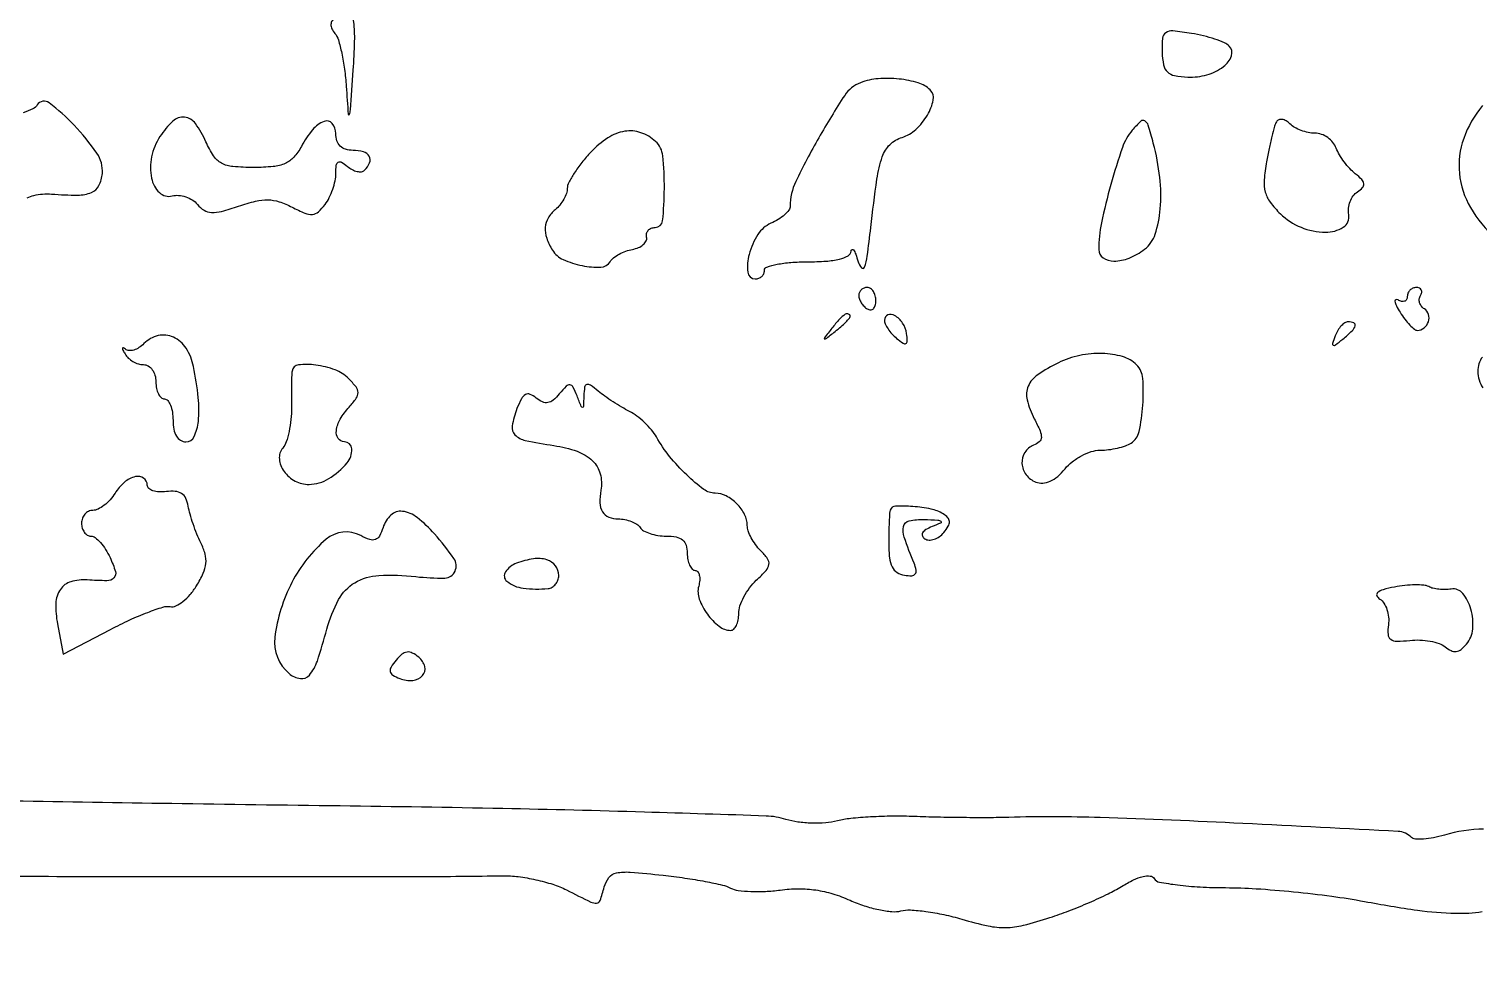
# Model space of a CAD drawing. Extents: x 0 to 5034, y 0 to 2560.
# Drawn here: x 908.2 to 1077.3, y 2308.5 to 2416.2 of the extents above; entities that cross this region are included whole.
import ezdxf

# ---------------------------------------------------------------- set-up
doc = ezdxf.new("R2010")
doc.units = 0

msp = doc.modelspace()

# ---------------------------------------------------------------- linework, layer by layer
for points in [[(1336.676578, 2318.858857, -0.00002), (1264.40431, 2319.816549, -0.099619)], [(907.966493, 2396.442059, -0.048853), (908.772166, 2396.735093, -0.043766), (909.775551, 2396.900865, -0.038093), (910.841019, 2396.900981, 0.017782), (913.88573, 2396.777664, 0.098097), (915.48951, 2397.087184, 0.181362), (916.354028, 2397.884594, 0.096386), (916.754609, 2399.305689, 0.173897), (916.12491, 2401.655985, 0.0385), (913.452492, 2404.939938, 0.040429), (910.544934, 2407.541605, 0.438183), (909.16107, 2407.294284, -0.140553), (908.663665, 2406.8549, -0.025781), (907.519189, 2406.380822, -0.025906)], [(1077.775851, 2407.215204, 0.090196), (1075.577615, 2403.39112, 0.110619), (1075.07953, 2399.310709, 0.107438), (1076.371508, 2395.31772, 0.081177), (1079.309987, 2391.75, 0.009073)], [(1077.756276, 2377.889093, 0.164448), (1077.232167, 2376.217064, 0.132395), (1077.798756, 2374.286603, 0.068704)], [(1077.910361, 2322.815459, 0.066042), (1073.325273, 2322.110788, -0.02298), (1072.061455, 2321.803607, -0.030587), (1070.889869, 2321.648853, -0.03132), (1069.939291, 2321.641671, -0.184782), (1069.492663, 2321.841394, 0.185279), (1067.928969, 2322.538843, 0.000861), (1049.816527, 2323.471014, 0.004275), (1033.162998, 2324.156655, 0.015262), (1022.5, 2324.178775, -0.006243), (1020.156215, 2324.141361, -0.003168), (1017.20625, 2324.149795, -0.003146), (1014.161576, 2324.196946, -0.004693), (1011.5, 2324.279913, 0.012852), (1008.983636, 2324.317269, 0.011648), (1006.384512, 2324.228466, 0.011754), (1004.062106, 2324.040046, 0.036179), (1002.511103, 2323.762955, -0.043426), (1001.147807, 2323.539705, -0.026481), (999.515683, 2323.502864, -0.026432), (997.881628, 2323.639184, -0.041857), (996.511103, 2323.945297, 0.067489), (994.195224, 2324.339592, 0.000946), (979.990762, 2324.793952, 0.002623), (963.496926, 2325.203726, 0.001722), (944.5, 2325.510522, -0.000499), (924.859381, 2325.779629, -0.000597), (906.36875, 2326.073515, -0.000512), (890.785275, 2326.355775, -0.003961)], [(894.985726, 2317.329291, 0.000408), (925.953471, 2317.287272, 0.000265), (953.719013, 2317.287004, 0.003891), (963.5, 2317.368211, -0.036037), (965.27943, 2317.268533, -0.022886), (967.324819, 2316.909496, -0.022966), (969.310606, 2316.369624, -0.038936), (970.903638, 2315.716276, 0.003233), (973.75197, 2314.303038, 0.133716), (974.420731, 2314.175633, 0.299377), (974.83418, 2314.496097, 0.018471), (975.305052, 2316.058517, -0.104911), (975.858643, 2317.162423, -0.176858), (976.733047, 2317.694695, -0.069343), (978.349248, 2317.788947, -0.0071), (982.171683, 2317.426985, -0.008974), (984.70859, 2317.104186, -0.010556), (987.097915, 2316.704804, -0.00955), (989.095322, 2316.287764, -0.062547), (990.055262, 2315.937504, 0.086315), (990.928246, 2315.664975, 0.022573), (992.396015, 2315.53954, 0.022246), (994.106583, 2315.547016, 0.021123), (995.839797, 2315.705338, -0.032119), (997.97314, 2315.853022, -0.037769), (999.993547, 2315.710139, -0.037685), (1001.973281, 2315.264441, -0.031726), (1003.985067, 2314.506734, 0.027384), (1005.632659, 2313.869817, 0.027166), (1007.344354, 2313.414822, 0.028224), (1008.880331, 2313.184164, 0.087321), (1009.921876, 2313.269319, -0.078444), (1011.026223, 2313.379244, -0.019354), (1012.845131, 2313.203983, -0.01933), (1014.937599, 2312.837434, -0.018272), (1017.035649, 2312.304815, 0.017465), (1020.090459, 2311.524055, 0.058519), (1022.143487, 2311.321387, 0.057474), (1024.206923, 2311.598141, 0.016428), (1027.314305, 2312.495054, 0.013504), (1029.531909, 2313.281656, 0.010399), (1031.908131, 2314.254715, 0.01054), (1034.092267, 2315.257846, 0.024568), (1035.67082, 2316.12175, -0.023745), (1037.061258, 2316.885676, -0.055102), (1038.179693, 2317.287384, -0.086811), (1038.997843, 2317.337796, -0.230342), (1039.479837, 2317.032624, 0.212074), (1040.077182, 2316.624601, 0.013947), (1042.18979, 2316.297921, 0.018277), (1044.815959, 2316.063637, 0.012508), (1047.809017, 2315.981574, -0.015705), (1051.365278, 2315.861318, -0.008453), (1055.737649, 2315.501468, -0.008411), (1060.186146, 2314.983822, -0.013068), (1064, 2314.373043, 0.010964), (1070.197788, 2313.353721, 0.029782), (1074.631903, 2312.991398, 0.041634), (1077.735055, 2313.181657, 0.161622)]]:
    msp.add_lwpolyline(points, format="xyb")
for points in [[(944.324353, 2419.319098, -0.089457), (944.513911, 2418.818252, -0.094001), (944.511764, 2418.291762, -0.098385), (944.31979, 2417.821621, -0.108779), (943.967754, 2417.480071, 0.094163), (943.571673, 2417.117434, 0.15067), (943.418857, 2416.688956, 0.12697), (943.523901, 2416.193919, 0.057825), (943.887477, 2415.635582, -0.102094), (944.289906, 2414.879724, -0.018679), (944.681356, 2413.336421, -0.019391), (945.006788, 2411.466124, -0.016549), (945.20742, 2409.474609, 0.001552), (945.437442, 2406.213289, 0.782653), (945.563288, 2406.191799, 0.085096), (945.692342, 2406.714634, 0.000584), (946.021385, 2411.338295, 0.010537), (946.188259, 2414.754847, 0.03691), (946.086841, 2416.955426, 0.060738), (945.727889, 2418.414853, 0.133314), (945.058042, 2419.338295, 0.006517), (944.31394, 2419.921947, 0.17121), (944.075985, 2419.998951, 0.551901), (944.00942, 2419.886898, 0.016922)], [(1040.397615, 2413.443363, 0.040373), (1040.571999, 2411.967872, 0.151986), (1041.013313, 2411.160065, 0.146109), (1041.846682, 2410.727303, 0.036355), (1043.389445, 2410.547349, 0.080549), (1045.619987, 2410.810218, 0.091475), (1047.546373, 2411.765843, 0.144501), (1048.480794, 2413.018673, 0.292764), (1048.227979, 2414.172021, 0.095186), (1047.660895, 2414.55633, 0.021068), (1046.559088, 2414.975673, 0.021169), (1045.22342, 2415.3586, 0.019002), (1043.811308, 2415.643195, 0.014979), (1041.646766, 2415.928203, 0.169959), (1040.819687, 2415.729535, 0.232938), (1040.435476, 2415.089509, 0.029976)], [(1005.217004, 2409.89709, 0.159045), (1003.361899, 2408.413508, 0.015644), (1000.334935, 2403.470711, 0.017851), (997.65213, 2398.34886, 0.111971), (997.000789, 2395.487128, -0.163607), (996.846639, 2395.02982, -0.048756), (996.339294, 2394.481819, -0.043166), (995.611211, 2393.939514, -0.035133), (994.75, 2393.487128, 0.149428), (993.247099, 2392.195084, 0.072885), (992.20935, 2389.862035, 0.097995), (992.047915, 2387.787089, 0.380139), (992.933578, 2387, 0.09266), (993.340671, 2387.076096, 0.096216), (993.686738, 2387.29375, 0.099294), (993.918347, 2387.618453, 0.105805), (994, 2388, -0.322437), (994.280551, 2388.389817, -0.031449), (995.46875, 2388.70625, -0.03053), (997.083446, 2388.927795, -0.01883), (999, 2389, 0.016933), (1001.188157, 2389.074125, 0.043189), (1002.755381, 2389.317484, 0.066488), (1003.749801, 2389.706796, 0.251427), (1004.09968, 2390.25, -0.24439), (1004.216736, 2390.437139, -0.397811), (1004.386001, 2390.398438, -0.060606), (1004.643696, 2389.888245, -0.015173), (1004.934415, 2389, 0.10956), (1005.323497, 2388.294866, 0.568073), (1005.669918, 2388.359656, 0.054929), (1005.994975, 2389.671275, 0.005063), (1006.406694, 2393, -0.006333), (1007.121111, 2398.657976, -0.048893), (1007.744408, 2401.250123, -0.115207), (1008.635674, 2402.662017, -0.118291), (1010.052214, 2403.516572, 0.109608), (1011.663735, 2404.451453, 0.072654), (1013.01646, 2406.11837, 0.082963), (1013.69787, 2407.869378, 0.254498), (1013.342641, 2409.04754, 0.123142), (1011.947195, 2409.873587, 0.046349), (1009.704808, 2410.320685, 0.045552), (1007.268619, 2410.35268, 0.070421)], [(923.477424, 2403.605889, 0.093946), (922.496067, 2401.236673, 0.102352), (922.492675, 2398.746838, 0.150883), (923.410792, 2397.074742, 0.261992), (924.899538, 2396.68398, -0.084128), (925.654248, 2396.750503, -0.061308), (926.480837, 2396.580874, -0.060678), (927.250817, 2396.212651, -0.077854), (927.839033, 2395.693953, 0.083014), (928.628701, 2395.011877, 0.126959), (929.490106, 2394.750871, 0.076854), (930.675104, 2394.883868, 0.01649), (932.657847, 2395.493184, -0.023248), (934.640522, 2396.073283, -0.064456), (936.08186, 2396.231625, -0.075099), (937.38593, 2396.008803, -0.040626), (938.888671, 2395.372822, 0.021617), (940.392529, 2394.667884, 0.120175), (941.267015, 2394.530429, 0.163812), (941.96562, 2394.832434, 0.050129), (942.75, 2395.695198, 0.045598), (943.228779, 2396.482205, 0.030705), (943.632812, 2397.454009, 0.030953), (943.909637, 2398.451389, 0.05226), (944, 2399.313574, -0.028379), (944.053588, 2400.256949, -0.231549), (944.279545, 2400.610589, -0.278533), (944.662715, 2400.612067, -0.03834), (945.342009, 2400.131121, 0.050768), (945.904134, 2399.753708, 0.066538), (946.483088, 2399.537806, 0.082297), (946.989854, 2399.507446, 0.171918), (947.342009, 2399.675343, 0.096146), (947.934556, 2400.553292, 0.235607), (947.888502, 2401.310065, 0.195079), (947.221195, 2401.830022, 0.069261), (946, 2402, -0.072127), (945.131825, 2402.125893, -0.122985), (944.503986, 2402.496077, -0.124375), (944.128364, 2403.114507, -0.074726), (944, 2403.968615, 0.176248), (943.57454, 2405.138117, 0.318712), (942.633707, 2405.384277, 0.131813), (941.284213, 2404.414166, 0.04854), (939.971615, 2402.446963, -0.05943), (939.100211, 2401.200487, -0.107196), (938.096454, 2400.471118, -0.080778), (936.683361, 2400.104873, -0.023103), (934.414838, 2400, -0.021881), (931.991928, 2400.10608, -0.101889), (930.658805, 2400.504752, -0.125256), (929.733991, 2401.354082, -0.040519), (928.839706, 2403, 0.053122), (927.61632, 2405.122568, 0.210341), (926.344538, 2405.862867, 0.221018), (924.985563, 2405.408701, 0.058363)], [(973.75, 2401.80313, 0.020531), (972.697245, 2400.58539, 0.024206), (971.807812, 2399.348446, 0.024118), (971.16803, 2398.24839, 0.120211), (971, 2397.559592, -0.085372), (970.898866, 2396.971597, -0.043696), (970.587251, 2396.288532, -0.041735), (970.132532, 2395.622094, -0.049013), (969.594896, 2395.078757, 0.086344), (968.766199, 2394.106416, 0.116653), (968.424567, 2393.007047, 0.102347), (968.593572, 2391.762286, 0.055039), (969.268672, 2390.360779, 0.14724), (970.519069, 2389.265084, 0.05733), (972.729163, 2388.550694, 0.058583), (974.912598, 2388.373286, 0.250359), (976.005249, 2389.008494, -0.086084), (976.407697, 2389.462455, -0.041738), (977.054161, 2389.895582, -0.039759), (977.821798, 2390.245222, -0.045763), (978.600106, 2390.449321, 0.057728), (979.308285, 2390.65321, 0.080092), (979.868469, 2391.000911, 0.101889), (980.198174, 2391.432482, 0.168944), (980.25, 2391.882837, -0.112671), (980.251806, 2392.308583, -0.126042), (980.440625, 2392.671803, -0.118601), (980.792077, 2392.914592, -0.092391), (981.25, 2392.999898, 0.384487), (982.12183, 2393.786483, 0.024271), (982.324764, 2397.534138, 0.026947), (982.139498, 2401.365575, 0.182862), (981.305815, 2403.031791, 0.103921), (979.579317, 2404.062127, 0.123662), (977.693828, 2404.222542, 0.104895), (975.721143, 2403.456896, 0.059477)], [(1036.912197, 2404.344769, 0.093101), (1035.769837, 2402.345989, 0.014899), (1034.418128, 2398.033739, 0.017109), (1033.322651, 2393.552308, 0.051428), (1033, 2390.42371, 0.248893), (1033.509983, 2389.462672, 0.151701), (1034.770004, 2389.081245, 0.095526), (1036.549043, 2389.437495, 0.065162), (1038.345654, 2390.46199, 0.153165), (1039.585354, 2392.20422, 0.058028), (1040.181051, 2395.164945, 0.048987), (1040.124737, 2398.852012, 0.036711), (1039.371096, 2402.844769, 0.008746), (1038.77449, 2404.939717, 0.184064), (1038.383867, 2405.444086, 0.340747), (1037.896205, 2405.390693, 0.025014)], [(1053.744207, 2405.337132, 0.060919), (1053.518972, 2404.804855, 0.008076), (1053.201135, 2403.621824, 0.009261), (1052.871501, 2402.199848, 0.007653), (1052.571643, 2400.673332, 0.026311), (1052.30321, 2398.555046, 0.083656), (1052.435989, 2397.138822, 0.094902), (1053.012328, 2395.944618, 0.040027), (1054.190304, 2394.598528, 0.096873), (1056.601222, 2393.023277, 0.093562), (1059.458236, 2392.447033, 0.145299), (1061.532086, 2393.034712, 0.305744), (1062.173205, 2394.49919, -0.073216), (1062.147268, 2395.248076, -0.061987), (1062.332152, 2396.019034, -0.064113), (1062.690136, 2396.694679, -0.093331), (1063.173205, 2397.162524, 0.053563), (1063.785412, 2397.668101, 0.224844), (1063.936435, 2398.107363, 0.170318), (1063.705213, 2398.587765, 0.029351), (1062.938029, 2399.269003, -0.039967), (1062.291885, 2399.867742, -0.025945), (1061.641997, 2400.652457, -0.026075), (1061.083789, 2401.490365, -0.044171), (1060.719414, 2402.25, 0.083492), (1060.331431, 2402.918965, 0.066511), (1059.717689, 2403.485938, 0.066883), (1058.980572, 2403.869141, 0.086678), (1058.231385, 2404, -0.051032), (1057.450447, 2404.079914, -0.038173), (1056.618624, 2404.319345, -0.039017), (1055.862075, 2404.670506, -0.068315), (1055.312868, 2405.087132, 0.060255), (1054.861318, 2405.441239, 0.096959), (1054.403631, 2405.609012, 0.131938), (1054.014331, 2405.568253, 0.172203)], [(1005, 2385.059017, 0.089642), (1005.073302, 2384.653442, 0.053229), (1005.29375, 2384.2129, 0.051032), (1005.617485, 2383.806203, 0.06081), (1006, 2383.5, 0.139169), (1006.379648, 2383.392057, 0.191142), (1006.70625, 2383.521475, 0.138808), (1006.926733, 2383.889346, 0.066118), (1007, 2384.440983, 0.062283), (1006.925455, 2385.037096, 0.080552), (1006.70625, 2385.542039, 0.097988), (1006.381379, 2385.879982, 0.153634), (1006, 2386, 0.092995), (1005.618268, 2385.928382, 0.096318), (1005.29375, 2385.723586, 0.099231), (1005.076556, 2385.418051, 0.105429)], [(1069, 2384.940983, -0.120128), (1068.91466, 2384.590905, -0.187089), (1068.684564, 2384.388002, -0.152464), (1068.336856, 2384.37054, -0.075431), (1067.926175, 2384.545626, 0.222456), (1067.662327, 2384.576315, 0.36906), (1067.553883, 2384.396097, 0.078234), (1067.727132, 2383.876016, 0.020137), (1068.166722, 2383.104643, 0.022235), (1068.721276, 2382.298747, 0.029114), (1069.30075, 2381.618239, 0.029406), (1069.830897, 2381.125931, 0.174132), (1070.18153, 2381, 0.172502), (1070.960939, 2381.277147, 0.143759), (1071.461436, 2382.005667, 0.149495), (1071.478322, 2382.867137, 0.187148), (1071, 2383.5, -0.088941), (1070.649431, 2383.814355, -0.094986), (1070.439712, 2384.224179, -0.099917), (1070.402413, 2384.665018, -0.110145), (1070.542705, 2385.069098, 0.090666), (1070.681645, 2385.42443, 0.169366), (1070.637945, 2385.726548, 0.176081), (1070.418448, 2385.928183, 0.098926), (1070.059017, 2386, 0.099038), (1069.654856, 2385.919152, 0.097945), (1069.311086, 2385.688914, 0.097945), (1069.080848, 2385.345144, 0.099038)], [(1001.872445, 2381.25, 0.001576), (1000.99236, 2380.120493, 0.377591), (1001, 2380, 0.377591), (1001.120493, 2379.99236, 0.001576), (1002.25, 2380.872445, 0.012436), (1002.920402, 2381.425681, 0.017649), (1003.485937, 2381.952641, 0.013803), (1003.91885, 2382.410139, 0.184603), (1004, 2382.622445, 0.307699), (1003.806605, 2382.90695, 0.241985), (1003.426111, 2382.869516, 0.065617), (1002.76332, 2382.306759, 0.017685)], [(1008, 2382.205778, 0.107563), (1008.098151, 2381.754809, 0.039353), (1008.417039, 2381.181039, 0.036784), (1008.87645, 2380.588442, 0.036284), (1009.419707, 2380.066637, 0.021106), (1010.169603, 2379.495949, 0.273118), (1010.506189, 2379.47063, 0.299137), (1010.66981, 2379.749046, 0.023933), (1010.582334, 2380.639984, 0.110611), (1010.121087, 2381.843242, 0.110279), (1009.190289, 2382.736364, 0.237777), (1008.397738, 2382.798461, 0.304441)], [(1060.584097, 2380.358556, 0.012731), (1060.264678, 2379.458284, 0.389672), (1060.355597, 2379.258808, 0.27071), (1060.617386, 2379.292701, 0.008807), (1061.477108, 2379.981001, 0.017238), (1062.562498, 2380.946872, 0.127361), (1062.925, 2381.530548, 0.389178), (1062.765008, 2381.870501, 0.097466), (1062.106989, 2382, 0.148172), (1061.719384, 2381.882557, 0.058677), (1061.291272, 2381.517826, 0.05126), (1060.891147, 2380.986565, 0.0442)], [(921.601457, 2379.4586, -0.052146), (921.022176, 2378.989005, -0.069559), (920.409642, 2378.70205, -0.086985), (919.859543, 2378.632546, -0.173107), (919.458722, 2378.797619, 0.054537), (919.213352, 2378.97447, 0.538912), (919.119597, 2378.926488, 0.141874), (919.158852, 2378.701425, 0.016912), (919.398692, 2378.25, 0.076031), (919.780631, 2377.771811, 0.055185), (920.330016, 2377.367188, 0.055195), (920.954476, 2377.092602, 0.076145), (921.559017, 2377, -0.137622), (922.108519, 2376.845833, -0.100183), (922.576711, 2376.4125, -0.086062), (922.891917, 2375.764357, -0.070352), (923, 2375, 0.048028), (923.073693, 2374.234582, 0.068025), (923.29375, 2373.5875, 0.088204), (923.618118, 2373.151477, 0.191087), (924, 2373, -0.226478), (924.382936, 2372.817169, -0.074992), (924.70625, 2372.265625, -0.057076), (924.926884, 2371.457356, -0.038131), (925, 2370.5, 0.04716), (925.09863, 2369.456621, 0.088208), (925.4, 2368.666667, 0.118484), (925.88002, 2368.177821, 0.140575), (926.5, 2368, 0.290524), (927.463631, 2368.611531, 0.084848), (927.954847, 2370.382674, 0.051892), (927.948093, 2373.155002, 0.022821), (927.392715, 2376.786424, 0.09423), (926.532823, 2378.906622, 0.14227), (925.037916, 2380.204456, 0.167219), (923.264149, 2380.384101, 0.139637)], [(938.886711, 2376.25, 0.030079), (938.844472, 2375.780781, 0.003289), (938.819486, 2374.697592, 0.004014), (938.808566, 2373.406463, 0.003232), (938.816944, 2372.018399, -0.027594), (938.756057, 2370.592481, -0.02788), (938.538457, 2369.186926, -0.029021), (938.210641, 2367.990197, -0.092091), (937.807788, 2367.268399, 0.197883), (937.408991, 2365.988298, 0.135198), (937.948738, 2364.543295, 0.115648), (939.249352, 2363.415666, 0.126555), (940.872445, 2363.031803, 0.132353), (943.17165, 2363.699713, 0.083107), (945.304343, 2365.539228, 0.183742), (945.861533, 2367.166956, 0.4044), (945, 2368, -0.249353), (944.268222, 2368.389138, -0.183931), (944.055653, 2369.298954, -0.098156), (944.513713, 2370.636437, -0.052528), (945.547426, 2372.052405, 0.028494), (946.379009, 2373.083717, 0.162168), (946.584437, 2373.747617, 0.163389), (946.349961, 2374.39932, 0.029036), (945.475997, 2375.381146, 0.107742), (943.909137, 2376.387098, 0.056306), (941.647748, 2376.949122, 0.062034), (939.624486, 2376.963676, 0.338107)], [(1028.295668, 2377.2146, 0.038065), (1025.877074, 2375.821356, 0.142159), (1024.771736, 2374.481146, 0.16597), (1024.64667, 2372.886825, 0.057042), (1025.483382, 2370.694669, -0.017106), (1026.154856, 2369.2844, -0.109368), (1026.30522, 2368.512109, -0.209256), (1026.065823, 2368.00113, -0.088655), (1025.404252, 2367.601632, 0.162028), (1024.38229, 2366.762161, 0.156326), (1024.04857, 2365.464504, 0.147097), (1024.527426, 2364.154805, 0.141372), (1025.655758, 2363.301857, 0.110847), (1026.470025, 2363.182441, 0.08694), (1027.337466, 2363.40266, 0.071714), (1028.217642, 2363.960939, 0.045458), (1029.06605, 2364.833241, -0.056529), (1029.910075, 2365.663541, -0.043677), (1030.99248, 2366.368013, -0.044844), (1032.136271, 2366.851654, -0.076114), (1033.160293, 2367.015313, 0.029666), (1034.149514, 2367.080557, 0.024744), (1035.186897, 2367.263603, 0.025458), (1036.121278, 2367.527273, 0.059963), (1036.773825, 2367.839055, 0.200485), (1037.711526, 2369.181939, 0.036006), (1038.152342, 2372.268456, 0.03655), (1038.14235, 2375.40204, 0.180561), (1037.413406, 2376.976775, 0.124803), (1035.783198, 2377.935605, 0.064407), (1033.430326, 2378.302558, 0.058609), (1030.790466, 2378.061647, 0.059681)], [(970.070227, 2373.584619, -0.043406), (969.351794, 2372.857633, -0.132557), (968.729965, 2372.564143, -0.153634), (968.102543, 2372.644563, -0.065182), (967.377322, 2373.101814, 0.073825), (966.663528, 2373.534883, 0.229107), (966.116148, 2373.506131, 0.149313), (965.638658, 2373.015123, 0.028507), (965.127414, 2371.864145, 0.044926), (964.567576, 2369.850825, 0.246755), (964.892573, 2368.809137, 0.146016), (966.101181, 2368.157404, 0.013929), (969.437367, 2367.561663, -0.047016), (972.14452, 2366.891103, -0.106223), (973.937733, 2365.795552, -0.138961), (974.838142, 2364.274749, -0.10936), (974.916098, 2362.353558, 0.051945), (974.806668, 2360.867438, 0.128936), (975.112872, 2359.829034, 0.161872), (975.82986, 2359.216957, 0.096716), (976.940983, 2359, -0.046881), (977.729296, 2358.925923, -0.046318), (978.49335, 2358.70625, -0.050262), (979.123976, 2358.383556, -0.111412), (979.5, 2358, 0.130646), (979.906663, 2357.615492, 0.045439), (980.653525, 2357.29375, 0.041396), (981.57934, 2357.073842, 0.037634), (982.559017, 2357, -0.04725), (983.704714, 2356.891489, -0.125037), (984.444877, 2356.545164, -0.147038), (984.859354, 2355.92932, -0.075243), (985, 2355, 0.043375), (985.066544, 2354.234359, 0.063112), (985.266249, 2353.5875, 0.082769), (985.559898, 2353.149557, 0.206609), (985.90638, 2353, -0.227581), (986.212702, 2352.852958, -0.113325), (986.404328, 2352.456291, -0.075731), (986.448176, 2351.858117, -0.044473), (986.328733, 2351.149076, 0.153643), (986.402449, 2349.649696, 0.068734), (987.344107, 2347.889692, 0.069309), (988.712745, 2346.469539, 0.16792), (990.071429, 2346, 0.199656), (990.42622, 2346.147554, 0.085283), (990.727232, 2346.576057, 0.065291), (990.931716, 2347.210411, 0.04539), (991, 2347.961045, -0.082004), (991.146797, 2348.850079, -0.040061), (991.603353, 2349.908141, -0.038337), (992.267975, 2350.958682, -0.045044), (993.053966, 2351.83565, 0.020595), (994.198109, 2352.993166, 0.149907), (994.527493, 2353.69136, 0.195388), (994.362838, 2354.356399, 0.039215), (993.553966, 2355.303177, -0.03914), (992.9593, 2355.999019, -0.035171), (992.456478, 2356.803522, -0.03694), (992.109383, 2357.592498, -0.085357), (992, 2358.228571, 0.119067), (991.687816, 2359.52094, 0.077129), (990.779902, 2360.77144, 0.077283), (989.538016, 2361.685686, 0.120664), (988.254545, 2362, -0.161704), (986.917511, 2362.444018, -0.030565), (984.927908, 2364.127935, -0.03242), (982.934981, 2366.299659, -0.040736), (981.401844, 2368.558783, 0.046129), (980.832953, 2369.377942, 0.028212), (980.025496, 2370.234986, 0.028143), (979.12184, 2370.999997, 0.044071), (978.258496, 2371.539042, -0.016221), (977.358516, 2372.033628, -0.010299), (976.342125, 2372.664552, -0.010344), (975.368986, 2373.32578, -0.018807), (974.606652, 2373.911487, 0.019573), (973.697678, 2374.607646, 0.235582), (973.274376, 2374.672364, 0.286098), (973.021412, 2374.373537, 0.026918), (972.929715, 2373.372445, -0.003233), (972.874448, 2372.116749, -0.390273), (972.768861, 2372.013096, -0.314004), (972.629718, 2372.10357, -0.002712), (972.132621, 2373.34695, 0.021793), (971.665216, 2374.397872, 0.253744), (971.309548, 2374.647374, 0.233579), (970.885639, 2374.495417, 0.018738)], [(918.232073, 2362, -0.043501), (917.656172, 2361.234834, -0.044548), (916.960775, 2360.5875, -0.048605), (916.255278, 2360.141793, -0.11711), (915.658193, 2360, 0.112457), (915.152795, 2359.884873, 0.100177), (914.722511, 2359.559375, 0.094301), (914.433829, 2359.072753, 0.087065), (914.333333, 2358.5, 0.070456), (914.414599, 2357.926152, 0.085625), (914.651562, 2357.438333, 0.099403), (915.003521, 2357.110701, 0.136911), (915.416667, 2356.992198, -0.164072), (915.911939, 2356.821199, -0.045698), (916.521321, 2356.254605, -0.040919), (917.133777, 2355.446682, -0.033154), (917.655915, 2354.492198, -0.032635), (918.290918, 2352.850317, -0.281523), (918.108414, 2352.120535, -0.198198), (917.292738, 2351.789458, -0.017088), (915, 2351.881036, 0.090415), (913.089728, 2351.67731, 0.17381), (911.861862, 2350.780612, 0.142138), (911.333617, 2349.150984, 0.054184), (911.519463, 2346.747947), (912.184348, 2343.203805), (917.720871, 2346.116185, -0.013175), (919.944578, 2347.212125, -0.016913), (922.047031, 2348.095421, -0.014833), (923.826409, 2348.713359, -0.122884), (924.673532, 2348.764283, 0.15978), (925.333661, 2348.852186, 0.055187), (926.159394, 2349.369333, 0.048033), (927.005933, 2350.183288, 0.039704), (927.743169, 2351.195149, 0.030491), (928.528343, 2352.669574, 0.082026), (928.838109, 2353.812447, 0.093307), (928.744921, 2354.90515, 0.04767), (928.249883, 2356.195149, -0.019331), (927.786835, 2357.223657, -0.013674), (927.344144, 2358.41045, -0.01383), (926.983058, 2359.569433, -0.02818), (926.776898, 2360.5, 0.070279), (926.49692, 2361.39871, 0.136906), (926.008664, 2361.961672, 0.126304), (925.269123, 2362.217421, 0.055392), (924.22535, 2362.187142, -0.045243), (923.373241, 2362.145142, -0.071093), (922.653696, 2362.2784, -0.099447), (922.172242, 2362.556184, -0.215559), (922, 2362.937142, 0.24559), (921.571058, 2363.757761, 0.21609), (920.612186, 2363.934096, 0.116601), (919.325508, 2363.27089, 0.076265)], [(1008.676895, 2360.036222, 0.06388), (1008.60707, 2359.675224, 0.004633), (1008.551963, 2358.659711, 0.006423), (1008.512903, 2357.443344, 0.004814), (1008.5, 2356.103218, 0.028013), (1008.592293, 2354.457201, 0.087636), (1008.904815, 2353.397749, 0.132535), (1009.471506, 2352.75838, 0.108447), (1010.327393, 2352.430343, 0.044302), (1011.178146, 2352.378036, 0.218539), (1011.598354, 2352.584896, 0.22543), (1011.707735, 2353.032672, 0.046978), (1011.46394, 2353.827125, -0.012834), (1010.303476, 2356.855205, -0.142349), (1010.229787, 2358.135228, -0.294529), (1010.887444, 2358.776318, -0.056133), (1012.633369, 2358.929715, -0.005405), (1014.226944, 2358.873402, -0.171504), (1014.584037, 2358.728353, -0.540782), (1014.553856, 2358.523416, -0.014965), (1013.566376, 2358.102217, 0.039121), (1012.836677, 2357.748429, 0.124256), (1012.452915, 2357.371139, 0.239959), (1012.425462, 2357.008921, 0.156729), (1012.70307, 2356.683513, 0.134177), (1013.19983, 2356.536996, 0.085091), (1013.800279, 2356.627573, 0.07439), (1014.411062, 2356.936296, 0.065484), (1014.935251, 2357.421983, 0.039613), (1015.446191, 2358.147541, 0.144502), (1015.582596, 2358.687734, 0.178686), (1015.39245, 2359.145986, 0.067669), (1014.849056, 2359.593288, 0.088135), (1013.438094, 2360.153182, 0.032587), (1011.311409, 2360.445924, 0.026418), (1009.274793, 2360.48425, 0.314312)], [(949.500239, 2358.000753, -0.043974), (949.085103, 2357.005638, -0.187128), (948.608407, 2356.589475, -0.174283), (947.952728, 2356.587753, -0.037248), (946.894689, 2357.056361, 0.309076), (942.86467, 2356.618893, 0.09639), (938.879703, 2351.598854, 0.0889), (936.879389, 2345.165155, 0.255922), (938.542382, 2340.964826, 0.135561), (939.855282, 2340.373405, 0.260275), (940.905421, 2340.763279, 0.096992), (941.838508, 2342.420976, 0.014213), (942.950026, 2346.133887, -0.057643), (944.317901, 2349.582533, -0.136842), (946.212588, 2351.557087, -0.121495), (949.015466, 2352.400338, -0.040691), (953.32159, 2352.26722, 0.032619), (956.720028, 2352.107285, 0.292353), (957.906279, 2352.896473, 0.262002), (957.759625, 2354.394566, 0.027926), (955.516365, 2357.25, 0.045349), (953.499476, 2359.160887, 0.136751), (951.76776, 2359.884822, 0.220982), (950.423173, 2359.452889, 0.130144)], [(965.080484, 2353.838115, 0.157099), (963.786502, 2352.818346, 0.389097), (963.95245, 2351.723549, 0.140199), (965.855066, 2350.919951, 0.053942), (968.75, 2350.881517, 0.106715), (969.227135, 2351.032847, 0.090258), (969.632812, 2351.374393, 0.086408), (969.905408, 2351.852042, 0.08677), (970, 2352.393011, 0.161634), (969.617446, 2353.545493, 0.16243), (968.622364, 2354.23766, 0.10893), (967.05174, 2354.345745, 0.051918)], [(1067.5, 2351.050405, 0.018766), (1066.177558, 2350.73711, 0.105823), (1065.538044, 2350.403353, 0.336705), (1065.452762, 2350.038077, 0.14821), (1065.79785, 2349.640207, -0.110487), (1066.272739, 2349.168415, -0.061252), (1066.626963, 2348.428013, -0.056558), (1066.815178, 2347.548797, -0.058776), (1066.79785, 2346.66141, 0.049272), (1066.753968, 2345.521484, 0.223394), (1067.064186, 2344.953037, 0.163803), (1067.780457, 2344.726005, 0.024728), (1069.302946, 2344.828504, -0.039043), (1070.47254, 2344.873696, -0.035928), (1071.668624, 2344.740077, -0.037899), (1072.718511, 2344.462087, -0.089771), (1073.420267, 2344.066173, 0.063008), (1074.104536, 2343.630589, 0.143763), (1074.703605, 2343.536704, 0.135037), (1075.283229, 2343.780785, 0.052814), (1075.910381, 2344.392015, 0.153192), (1076.636251, 2346.164415, 0.088946), (1076.421314, 2348.475348, 0.103842), (1075.473291, 2350.309252, 0.268553), (1074.13088, 2350.817636, -0.03686), (1073.43309, 2350.755355, -0.030249), (1072.685321, 2350.789138, -0.031251), (1071.999136, 2350.90559, -0.067522), (1071.5, 2351.096566, 0.10385), (1070.923561, 2351.270662, 0.024478), (1069.9125, 2351.308499, 0.02417), (1068.721857, 2351.237129, 0.021725)], [(951.020055, 2342.524164, 0.034716), (950.435708, 2341.711368, 0.190709), (950.342393, 2341.189755, 0.211081), (950.633627, 2340.778273, 0.04313), (951.454593, 2340.379051, 0.111839), (952.981724, 2340.158147, 0.192473), (954.117081, 2340.719797, 0.25209), (954.369703, 2341.764676, 0.156612), (953.67506, 2342.854713, 0.053861), (952.918095, 2343.356196, 0.151481), (952.299708, 2343.466689, 0.143237), (951.705145, 2343.209403, 0.046316)]]:
    msp.add_lwpolyline(points, format="xyb", close=True)

doc.saveas('drawing.dxf')
